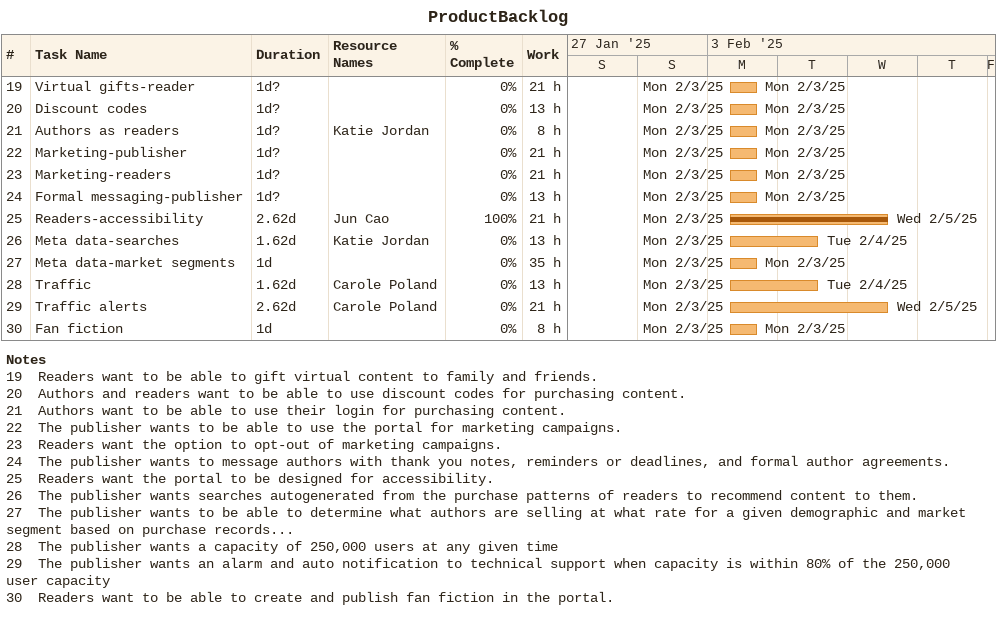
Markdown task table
ProductBacklog

| ID | Task | Duration | Start | Finish | Resources | % complete | Work (h) |
|---|---|---|---|---|---|---|---|
| 19 | Virtual gifts-reader | 1d? | 2025-02-03 | 2025-02-03 |  | 0 | 21 |
| 20 | Discount codes | 1d? | 2025-02-03 | 2025-02-03 |  | 0 | 13 |
| 21 | Authors as readers | 1d? | 2025-02-03 | 2025-02-03 | Katie Jordan | 0 | 8 |
| 22 | Marketing-publisher | 1d? | 2025-02-03 | 2025-02-03 |  | 0 | 21 |
| 23 | Marketing-readers | 1d? | 2025-02-03 | 2025-02-03 |  | 0 | 21 |
| 24 | Formal messaging-publisher | 1d? | 2025-02-03 | 2025-02-03 |  | 0 | 13 |
| 25 | Readers-accessibility | 2.62d | 2025-02-03 | 2025-02-05 | Jun Cao | 100 | 21 |
| 26 | Meta data-searches | 1.62d | 2025-02-03 | 2025-02-04 | Katie Jordan | 0 | 13 |
| 27 | Meta data-market segments | 1d | 2025-02-03 | 2025-02-03 |  | 0 | 35 |
| 28 | Traffic | 1.62d | 2025-02-03 | 2025-02-04 | Carole Poland | 0 | 13 |
| 29 | Traffic alerts | 2.62d | 2025-02-03 | 2025-02-05 | Carole Poland | 0 | 21 |
| 30 | Fan fiction | 1d | 2025-02-03 | 2025-02-03 |  | 0 | 8 |

Notes
- 19: Readers want to be able to gift virtual content to family and friends.
- 20: Authors and readers want to be able to use discount codes for purchasing content.
- 21: Authors want to be able to use their login for purchasing content.
- 22: The publisher wants to be able to use the portal for marketing campaigns.
- 23: Readers want the option to opt-out of marketing campaigns.
- 24: The publisher wants to message authors with thank you notes, reminders or deadlines, and formal author agreements.
- 25: Readers want the portal to be designed for accessibility.
- 26: The publisher wants searches autogenerated from the purchase patterns of readers to recommend content to them.
- 27: The publisher wants to be able to determine what authors are selling at what rate for a given demographic and market segment based on purchase records...
- 28: The publisher wants a capacity of 250,000 users at any given time
- 29: The publisher wants an alarm and auto notification to technical support when capacity is within 80% of the 250,000 user capacity
- 30: Readers want to be able to create and publish fan fiction in the portal.
